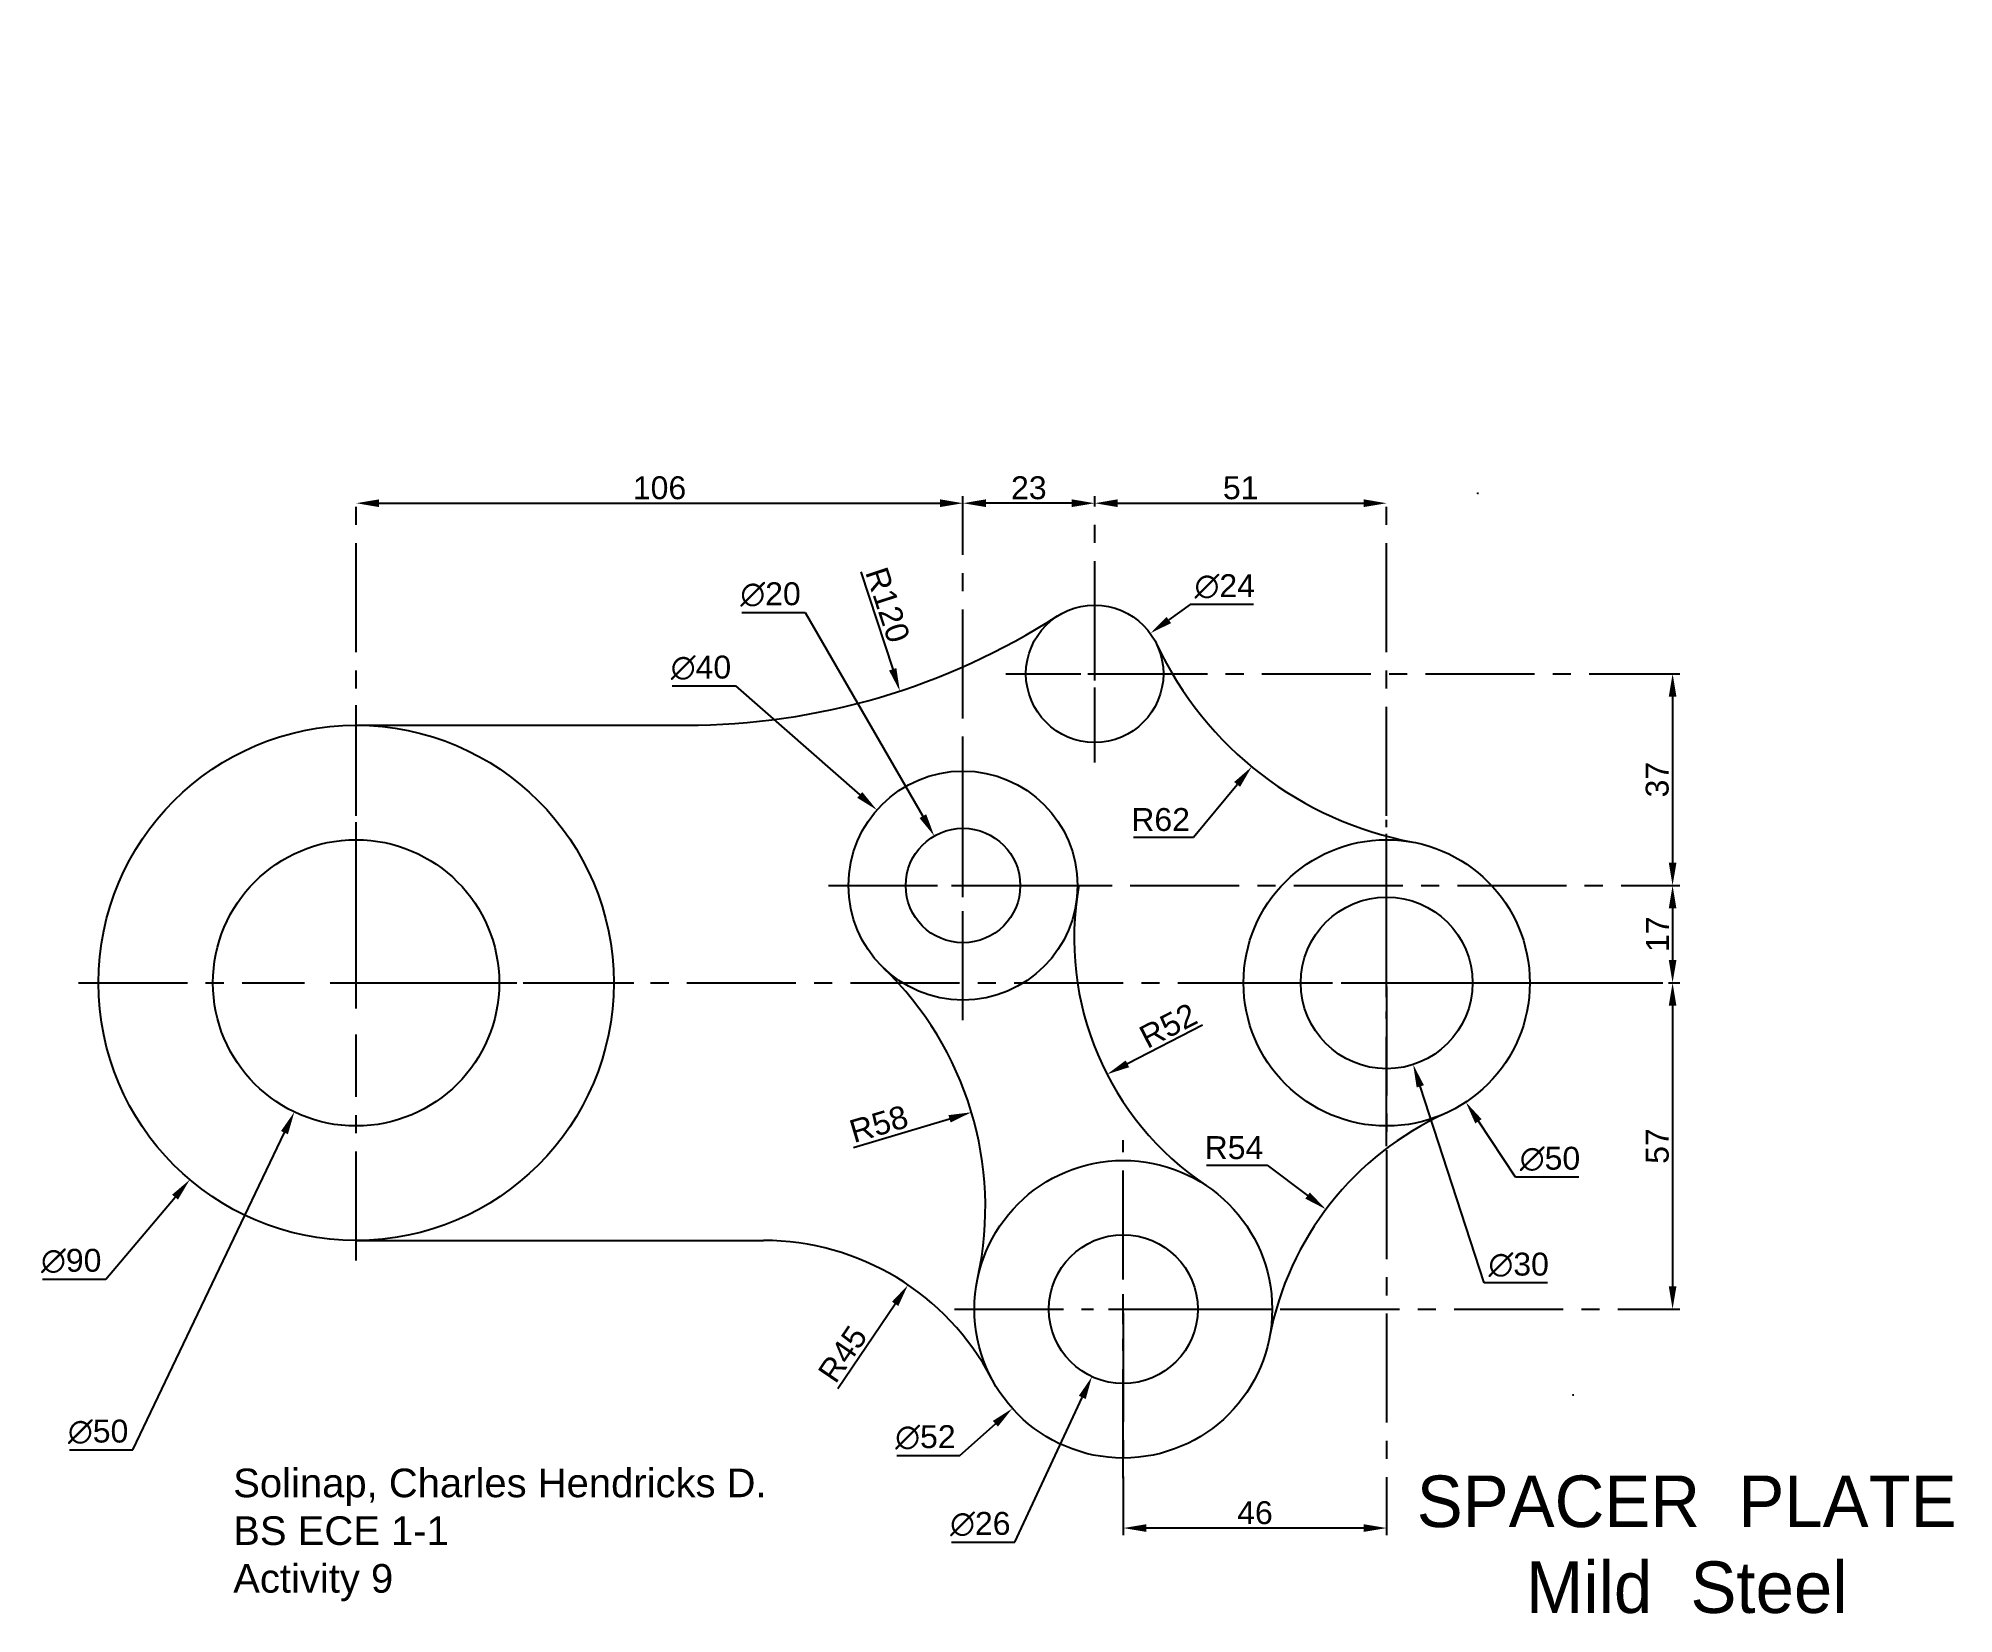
# Model space of a CAD drawing. Header units: millimetres. Extents: x 46 to 380, y 7 to 282.
import ezdxf

# ---------------------------------------------------------------- set-up
doc = ezdxf.new("R2010")
doc.units = ezdxf.units.MM
doc.linetypes.add('CENTER2', pattern=[28.575, 19.05, -3.175, 3.175, -3.175])
doc.styles.get("Standard").update_dxf_attribs({"font": 'arial.ttf'})
doc.dimstyles.new('ISO-25', dxfattribs={"dimtxt": 4, "dimasz": 4, "dimexe": 1.25, "dimexo": 0.625, "dimtad": 1, "dimdec": 0, "dimtxsty": 'Standard', "dimcen": 2.5, "dimclrd": 4, "dimclre": 4, "dimadec": 0, "dimazin": 0, "dimtfac": 1, "dimtdec": 0, "dimtmove": 0, "dimatfit": 3, "dimfxl": 1, "dimtfillclr": 4, "dimarcsym": 0})
doc.dimstyles.get("Standard").update_dxf_attribs({"dimtxt": 4, "dimasz": 4, "dimexe": 0.18, "dimexo": 0.0625, "dimgap": 1, "dimtad": 2, "dimtih": 1, "dimtoh": 1, "dimdec": 0, "dimzin": 0, "dimdsep": 46, "dimtxsty": 'Standard', "dimcen": 0.09, "dimclrd": 4, "dimclre": 4, "dimadec": 0, "dimazin": 0, "dimtfac": 1, "dimtdec": 0, "dimtofl": 0, "dimtmove": 0, "dimatfit": 3, "dimfxl": 1, "dimtolj": 1, "dimtzin": 0, "dimarcsym": 0})

# ---------------------------------------------------------------- blocks, each defined once
blk = doc.blocks.new('*U1')
at = {"color": 0, "linetype": 'CENTER2', "transparency": 16777216}
for p, q in [((0, 9), (0, 48.5)), ((-48.5, 0), (-9, 0)), ((9, 0), (48.5, 0)), ((0, -48.5), (0, -9))]:
    blk.add_line(p, q, dxfattribs=at)
at = {"color": 0, "linetype": 'Continuous', "transparency": 16777216}
for p, q in [((0, -4.5), (0, 4.5)), ((-4.5, 0), (4.5, 0))]:
    blk.add_line(p, q, dxfattribs=at)
blk = doc.blocks.new('*U2')
at = {"color": 0, "linetype": 'CENTER2', "transparency": 16777216}
for p, q in [((0, 4), (0, 23.5)), ((-23.5, 0), (-4, 0)), ((4, 0), (23.5, 0)), ((0, -23.5), (0, -4))]:
    blk.add_line(p, q, dxfattribs=at)
at = {"color": 0, "linetype": 'Continuous', "transparency": 16777216}
for p, q in [((-2, 0), (2, 0)), ((0, -2), (0, 2))]:
    blk.add_line(p, q, dxfattribs=at)
blk = doc.blocks.new('*U3')
at = {"color": 0, "linetype": 'CENTER2', "transparency": 16777216}
for p, q in [((0, 5), (0, 28.5)), ((-28.5, 0), (-5, 0)), ((5, 0), (28.5, 0)), ((0, -28.5), (0, -5))]:
    blk.add_line(p, q, dxfattribs=at)
at = {"color": 0, "linetype": 'Continuous', "transparency": 16777216}
for p, q in [((-2.5, 0), (2.5, 0)), ((0, -2.5), (0, 2.5))]:
    blk.add_line(p, q, dxfattribs=at)
blk = doc.blocks.new('*U4')
at = {"color": 0, "linetype": 'CENTER2', "transparency": 16777216}
for p, q in [((0, 2.4), (0, 15.5)), ((-15.5, 0), (-2.4, 0)), ((2.4, 0), (15.5, 0)), ((0, -15.5), (0, -2.4))]:
    blk.add_line(p, q, dxfattribs=at)
at = {"color": 0, "linetype": 'Continuous', "transparency": 16777216}
for p, q in [((-1.2, 0), (1.2, 0)), ((0, -1.2), (0, 1.2))]:
    blk.add_line(p, q, dxfattribs=at)
blk = doc.blocks.new('*U5')
at = {"color": 0, "linetype": 'CENTER2', "transparency": 16777216}
for p, q in [((0, 5.2), (0, 29.5)), ((-29.5, 0), (-5.2, 0)), ((5.2, 0), (29.5, 0)), ((0, -29.5), (0, -5.2))]:
    blk.add_line(p, q, dxfattribs=at)
at = {"color": 0, "linetype": 'Continuous', "transparency": 16777216}
for p, q in [((-2.6, 0), (2.6, 0)), ((0, -2.6), (0, 2.6))]:
    blk.add_line(p, q, dxfattribs=at)
blk = doc.blocks.new('*D6')
at = {"color": 4, "linetype": 'CENTER2', "lineweight": -2, "transparency": 16777216}
for p, q in [((101.97, 117), (332.53, 117)), ((235.97, 60), (332.53, 60))]:
    blk.add_line(p, q, dxfattribs=at)
at = {"color": 4, "lineweight": -2, "transparency": 16777216}
blk.add_line((331.28, 113), (331.28, 64), dxfattribs=at)
at = {"color": 4, "transparency": 16777216}
for points in [[(330.61, 113), (331.95, 113), (331.28, 117)], [(330.61, 64), (331.95, 64), (331.28, 60)]]:
    blk.add_solid(points, dxfattribs=at)
at = {"layer": 'Defpoints', "color": 0, "transparency": 16777216}
for p in [(101.34, 117), (235.34, 60), (331.28, 60)]:
    blk.add_point(p, dxfattribs=at)
at = {"color": 0, "transparency": 16777216, "insert": (328.62, 88.5), "char_height": 4, "attachment_point": 5, "rotation": 90}
blk.add_mtext('57', dxfattribs=at)
blk = doc.blocks.new('*D7')
at = {"color": 4, "linetype": 'CENTER2', "lineweight": -2, "transparency": 16777216}
for p, q in [((207.97, 134), (332.53, 134)), ((281.97, 117), (332.53, 117))]:
    blk.add_line(p, q, dxfattribs=at)
at = {"color": 4, "lineweight": -2, "transparency": 16777216}
blk.add_line((331.28, 130), (331.28, 121), dxfattribs=at)
at = {"color": 4, "transparency": 16777216}
for points in [[(330.61, 130), (331.95, 130), (331.28, 134)], [(330.61, 121), (331.95, 121), (331.28, 117)]]:
    blk.add_solid(points, dxfattribs=at)
at = {"layer": 'Defpoints', "color": 0, "transparency": 16777216}
for p in [(207.34, 134), (281.34, 117), (331.28, 117)]:
    blk.add_point(p, dxfattribs=at)
at = {"color": 0, "transparency": 16777216, "insert": (328.65, 125.5), "char_height": 4, "attachment_point": 5, "rotation": 90}
blk.add_mtext('17', dxfattribs=at)
blk = doc.blocks.new('*D8')
at = {"color": 4, "linetype": 'CENTER2', "lineweight": -2, "transparency": 16777216}
for p, q in [((230.97, 171), (332.53, 171)), ((207.97, 134), (332.53, 134))]:
    blk.add_line(p, q, dxfattribs=at)
at = {"color": 4, "lineweight": -2, "transparency": 16777216}
blk.add_line((331.28, 167), (331.28, 138), dxfattribs=at)
at = {"color": 4, "transparency": 16777216}
for points in [[(330.61, 167), (331.95, 167), (331.28, 171)], [(330.61, 138), (331.95, 138), (331.28, 134)]]:
    blk.add_solid(points, dxfattribs=at)
at = {"layer": 'Defpoints', "color": 0, "transparency": 16777216}
for p in [(230.34, 171), (207.34, 134), (331.28, 134)]:
    blk.add_point(p, dxfattribs=at)
at = {"color": 0, "transparency": 16777216, "insert": (328.61, 152.5), "char_height": 4, "attachment_point": 5, "rotation": 90}
blk.add_mtext('37', dxfattribs=at)
blk = doc.blocks.new('*D9')
at = {"color": 4, "linetype": 'CENTER2', "lineweight": -2, "transparency": 16777216}
for p, q in [((230.34, 171.62), (230.34, 202.04)), ((281.34, 117.62), (281.34, 202.04))]:
    blk.add_line(p, q, dxfattribs=at)
at = {"color": 4, "lineweight": -2, "transparency": 16777216}
blk.add_line((234.34, 200.79), (277.34, 200.79), dxfattribs=at)
at = {"color": 4, "transparency": 16777216}
for points in [[(234.34, 201.46), (234.34, 200.12), (230.34, 200.79)], [(277.34, 201.46), (277.34, 200.12), (281.34, 200.79)]]:
    blk.add_solid(points, dxfattribs=at)
at = {"layer": 'Defpoints', "color": 0, "transparency": 16777216}
for p in [(281.34, 200.79), (230.34, 171), (281.34, 117)]:
    blk.add_point(p, dxfattribs=at)
at = {"color": 0, "transparency": 16777216, "insert": (255.84, 203.46), "char_height": 4, "attachment_point": 5}
blk.add_mtext('51', dxfattribs=at)
blk = doc.blocks.new('*D10')
at = {"color": 4, "linetype": 'CENTER2', "lineweight": -2, "transparency": 16777216}
for p, q in [((207.34, 134.62), (207.34, 202.04)), ((230.34, 171.62), (230.34, 202.04))]:
    blk.add_line(p, q, dxfattribs=at)
at = {"color": 4, "lineweight": -2, "transparency": 16777216}
blk.add_line((226.34, 200.79), (211.34, 200.79), dxfattribs=at)
at = {"color": 4, "transparency": 16777216}
for points in [[(211.34, 201.46), (211.34, 200.12), (207.34, 200.79)], [(226.34, 201.46), (226.34, 200.12), (230.34, 200.79)]]:
    blk.add_solid(points, dxfattribs=at)
at = {"layer": 'Defpoints', "color": 0, "transparency": 16777216}
for p in [(207.34, 200.79), (230.34, 171), (207.34, 134)]:
    blk.add_point(p, dxfattribs=at)
at = {"color": 0, "transparency": 16777216, "insert": (218.84, 203.46), "char_height": 4, "attachment_point": 5}
blk.add_mtext('23', dxfattribs=at)
blk = doc.blocks.new('*D11')
at = {"color": 4, "linetype": 'CENTER2', "lineweight": -2, "transparency": 16777216}
for p, q in [((101.34, 117.62), (101.34, 202.04)), ((207.34, 134.62), (207.34, 202.04))]:
    blk.add_line(p, q, dxfattribs=at)
at = {"color": 4, "lineweight": -2, "transparency": 16777216}
blk.add_line((105.34, 200.79), (203.34, 200.79), dxfattribs=at)
at = {"color": 4, "transparency": 16777216}
for points in [[(105.34, 201.46), (105.34, 200.12), (101.34, 200.79)], [(203.34, 201.46), (203.34, 200.12), (207.34, 200.79)]]:
    blk.add_solid(points, dxfattribs=at)
at = {"layer": 'Defpoints', "color": 0, "transparency": 16777216}
for p in [(207.34, 200.79), (207.34, 134), (101.34, 117)]:
    blk.add_point(p, dxfattribs=at)
at = {"color": 0, "transparency": 16777216, "insert": (154.34, 203.46), "char_height": 4, "attachment_point": 5}
blk.add_mtext('106', dxfattribs=at)
blk = doc.blocks.new('*D12')
at = {"color": 4, "linetype": 'CENTER2', "lineweight": -2, "transparency": 16777216}
for p, q in [((281.34, 116.38), (281.34, 20.52)), ((235.34, 59.37), (235.34, 20.52))]:
    blk.add_line(p, q, dxfattribs=at)
at = {"color": 4, "lineweight": -2, "transparency": 16777216}
blk.add_line((277.34, 21.77), (239.34, 21.77), dxfattribs=at)
at = {"color": 4, "transparency": 16777216}
for points in [[(239.34, 22.43), (239.34, 21.1), (235.34, 21.77)], [(277.34, 22.43), (277.34, 21.1), (281.34, 21.77)]]:
    blk.add_solid(points, dxfattribs=at)
at = {"layer": 'Defpoints', "color": 0, "transparency": 16777216}
for p in [(281.34, 117), (235.34, 60), (235.34, 21.77)]:
    blk.add_point(p, dxfattribs=at)
at = {"color": 0, "transparency": 16777216, "insert": (258.34, 24.43), "char_height": 4, "attachment_point": 5}
blk.add_mtext('46', dxfattribs=at)
blk = doc.blocks.new('*D13')
at = {"color": 4, "lineweight": -2, "transparency": 16777216}
blk.add_line((185.48, 46.17), (195.49, 60.93), dxfattribs=at)
at = {"color": 4, "transparency": 16777216}
blk.add_solid([(194.94, 61.3), (196.04, 60.56), (197.74, 64.24)], dxfattribs=at)
at = {"layer": 'Defpoints', "color": 0, "transparency": 16777216}
for p in [(197.74, 64.24), (172.48, 27)]:
    blk.add_point(p, dxfattribs=at)
at = {"color": 0, "transparency": 16777216, "insert": (186.32, 52.15), "char_height": 4, "attachment_point": 5, "rotation": 55.85}
blk.add_mtext('R45', dxfattribs=at)
blk = doc.blocks.new('*D14')
at = {"color": 4, "lineweight": -2, "transparency": 16777216}
blk.add_line((189.48, 188.79), (195.06, 171.78), dxfattribs=at)
at = {"color": 4, "transparency": 16777216}
blk.add_solid([(195.7, 171.99), (194.43, 171.57), (196.31, 167.98)], dxfattribs=at)
at = {"layer": 'Defpoints', "color": 0, "transparency": 16777216}
for p in [(158.91, 282), (196.31, 167.98)]:
    blk.add_point(p, dxfattribs=at)
at = {"color": 0, "transparency": 16777216, "insert": (194.18, 183.02), "char_height": 4, "attachment_point": 5, "rotation": 288.1617}
blk.add_mtext('R120', dxfattribs=at)
blk = doc.blocks.new('*D15')
at = {"color": 4, "lineweight": -2, "transparency": 16777216}
blk.add_line((188.21, 88.25), (204.99, 93.26), dxfattribs=at)
at = {"color": 4, "transparency": 16777216}
blk.add_solid([(204.8, 93.89), (205.18, 92.62), (208.82, 94.4)], dxfattribs=at)
at = {"layer": 'Defpoints', "color": 0, "transparency": 16777216}
for p in [(208.82, 94.4), (153.25, 77.8)]:
    blk.add_point(p, dxfattribs=at)
at = {"color": 0, "transparency": 16777216, "insert": (192.63, 92.35), "char_height": 4, "attachment_point": 5, "rotation": 16.6279}
blk.add_mtext('R58', dxfattribs=at)
blk = doc.blocks.new('*D16')
at = {"color": 4, "lineweight": -2, "transparency": 16777216}
blk.add_line((249.19, 109.61), (236.06, 102.86), dxfattribs=at)
at = {"color": 4, "transparency": 16777216}
blk.add_solid([(235.76, 103.45), (236.37, 102.27), (232.5, 101.03)], dxfattribs=at)
at = {"layer": 'Defpoints', "color": 0, "transparency": 16777216}
for p in [(278.75, 124.8), (232.5, 101.03)]:
    blk.add_point(p, dxfattribs=at)
at = {"color": 0, "transparency": 16777216, "insert": (243.19, 109.52), "char_height": 4, "attachment_point": 5, "rotation": 27.2051}
blk.add_mtext('R52', dxfattribs=at)
blk = doc.blocks.new('*D17')
at = {"color": 4, "lineweight": -2, "transparency": 16777216}
for p, q in [((101.34, 116.91), (101.34, 117.09)), ((101.25, 117), (101.43, 117)), ((57.63, 65.26), (69.72, 79.57)), ((46.56, 65.26), (57.63, 65.26))]:
    blk.add_line(p, q, dxfattribs=at)
at = {"color": 4, "transparency": 16777216}
blk.add_solid([(69.21, 80), (70.23, 79.14), (72.3, 82.63)], dxfattribs=at)
at = {"layer": 'Defpoints', "color": 0, "transparency": 16777216}
for p in [(130.38, 151.37), (72.3, 82.63)]:
    blk.add_point(p, dxfattribs=at)
at = {"color": 0, "transparency": 16777216, "insert": (51.59, 68.41), "char_height": 4, "attachment_point": 5}
blk.add_mtext('\\A1;∅90', dxfattribs=at)
blk = doc.blocks.new('*D18')
at = {"color": 4, "lineweight": -2, "transparency": 16777216}
for p, q in [((101.34, 116.91), (101.34, 117.09)), ((101.25, 117), (101.43, 117)), ((62.33, 35.42), (88.83, 90.84)), ((51.26, 35.42), (62.33, 35.42))]:
    blk.add_line(p, q, dxfattribs=at)
at = {"color": 4, "transparency": 16777216}
blk.add_solid([(88.23, 91.13), (89.43, 90.55), (90.56, 94.45)], dxfattribs=at)
at = {"layer": 'Defpoints', "color": 0, "transparency": 16777216}
for p in [(112.13, 139.55), (90.56, 94.45)]:
    blk.add_point(p, dxfattribs=at)
at = {"color": 0, "transparency": 16777216, "insert": (56.29, 38.57), "char_height": 4, "attachment_point": 5}
blk.add_mtext('\\A1;∅50', dxfattribs=at)
blk = doc.blocks.new('*D19')
at = {"color": 4, "lineweight": -2, "transparency": 16777216}
for p, q in [((247.02, 183.1), (243.29, 180.39)), ((258.09, 183.1), (247.02, 183.1)), ((230.25, 171), (230.43, 171)), ((230.34, 170.91), (230.34, 171.09))]:
    blk.add_line(p, q, dxfattribs=at)
at = {"color": 4, "transparency": 16777216}
blk.add_solid([(242.9, 180.93), (243.68, 179.85), (240.06, 178.05)], dxfattribs=at)
at = {"layer": 'Defpoints', "color": 0, "transparency": 16777216}
for p in [(240.06, 178.05), (220.63, 163.95)]:
    blk.add_point(p, dxfattribs=at)
at = {"color": 0, "transparency": 16777216, "insert": (253.06, 186.25), "char_height": 4, "attachment_point": 5}
blk.add_mtext('\\A1;∅24', dxfattribs=at)
blk = doc.blocks.new('*D20')
at = {"color": 4, "lineweight": -2, "transparency": 16777216}
for p, q in [((281.34, 116.91), (281.34, 117.09)), ((281.25, 117), (281.43, 117)), ((303.83, 83.08), (297.37, 92.83)), ((314.9, 83.08), (303.83, 83.08))]:
    blk.add_line(p, q, dxfattribs=at)
at = {"color": 4, "transparency": 16777216}
blk.add_solid([(297.92, 93.2), (296.81, 92.46), (295.16, 96.17)], dxfattribs=at)
at = {"layer": 'Defpoints', "color": 0, "transparency": 16777216}
for p in [(267.52, 137.83), (295.16, 96.17)]:
    blk.add_point(p, dxfattribs=at)
at = {"color": 0, "transparency": 16777216, "insert": (309.87, 86.24), "char_height": 4, "attachment_point": 5}
blk.add_mtext('\\A1;∅50', dxfattribs=at)
blk = doc.blocks.new('*D21')
at = {"color": 4, "lineweight": -2, "transparency": 16777216}
for p, q in [((281.34, 116.91), (281.34, 117.09)), ((281.25, 117), (281.43, 117)), ((298.36, 64.58), (287.21, 98.93)), ((309.43, 64.58), (298.36, 64.58))]:
    blk.add_line(p, q, dxfattribs=at)
at = {"color": 4, "transparency": 16777216}
blk.add_solid([(287.84, 99.13), (286.58, 98.72), (285.97, 102.73)], dxfattribs=at)
at = {"layer": 'Defpoints', "color": 0, "transparency": 16777216}
for p in [(276.71, 131.27), (285.97, 102.73)]:
    blk.add_point(p, dxfattribs=at)
at = {"color": 0, "transparency": 16777216, "insert": (304.4, 67.74), "char_height": 4, "attachment_point": 5}
blk.add_mtext('\\A1;∅30', dxfattribs=at)
blk = doc.blocks.new('*D22')
at = {"color": 4, "lineweight": -2, "transparency": 16777216}
for p, q in [((235.25, 60), (235.43, 60)), ((235.34, 59.91), (235.34, 60.09)), ((206.8, 34.44), (212.99, 39.99)), ((195.76, 34.44), (206.8, 34.44))]:
    blk.add_line(p, q, dxfattribs=at)
at = {"color": 4, "transparency": 16777216}
blk.add_solid([(212.55, 40.48), (213.44, 39.49), (215.97, 42.66)], dxfattribs=at)
at = {"layer": 'Defpoints', "color": 0, "transparency": 16777216}
for p in [(254.71, 77.34), (215.97, 42.66)]:
    blk.add_point(p, dxfattribs=at)
at = {"color": 0, "transparency": 16777216, "insert": (200.78, 37.6), "char_height": 4, "attachment_point": 5}
blk.add_mtext('\\A1;∅52', dxfattribs=at)
blk = doc.blocks.new('*D23')
at = {"color": 4, "lineweight": -2, "transparency": 16777216}
for p, q in [((235.25, 60), (235.43, 60)), ((235.34, 59.91), (235.34, 60.09)), ((216.41, 19.3), (228.17, 44.59)), ((205.33, 19.3), (216.41, 19.3))]:
    blk.add_line(p, q, dxfattribs=at)
at = {"color": 4, "transparency": 16777216}
blk.add_solid([(227.57, 44.87), (228.78, 44.3), (229.86, 48.21)], dxfattribs=at)
at = {"layer": 'Defpoints', "color": 0, "transparency": 16777216}
for p in [(240.82, 71.79), (229.86, 48.21)]:
    blk.add_point(p, dxfattribs=at)
at = {"color": 0, "transparency": 16777216, "insert": (210.37, 22.45), "char_height": 4, "attachment_point": 5}
blk.add_mtext('\\A1;∅26', dxfattribs=at)
blk = doc.blocks.new('*D24')
at = {"color": 4, "lineweight": -2, "transparency": 16777216}
for p, q in [((249.9, 85.17), (260.44, 85.17)), ((260.44, 85.17), (267.53, 79.84)), ((313.84, 45.03), (314.02, 45.03)), ((313.93, 44.94), (313.93, 45.12))]:
    blk.add_line(p, q, dxfattribs=at)
at = {"color": 4, "transparency": 16777216}
blk.add_solid([(267.93, 80.38), (267.13, 79.31), (270.73, 77.44)], dxfattribs=at)
at = {"layer": 'Defpoints', "color": 0, "transparency": 16777216}
for p in [(270.73, 77.44), (313.93, 45.03)]:
    blk.add_point(p, dxfattribs=at)
at = {"color": 0, "transparency": 16777216, "insert": (254.67, 88.2), "char_height": 4, "attachment_point": 5}
blk.add_mtext('\\A1;R54', dxfattribs=at)
blk = doc.blocks.new('*D25')
at = {"color": 4, "lineweight": -2, "transparency": 16777216}
for p, q in [((297.2, 202.53), (297.38, 202.53)), ((297.29, 202.44), (297.29, 202.62)), ((247.62, 142.47), (255.22, 151.67)), ((237.1, 142.47), (247.62, 142.47))]:
    blk.add_line(p, q, dxfattribs=at)
at = {"color": 4, "transparency": 16777216}
blk.add_solid([(254.71, 152.09), (255.74, 151.24), (257.77, 154.75)], dxfattribs=at)
at = {"layer": 'Defpoints', "color": 0, "transparency": 16777216}
for p in [(297.29, 202.53), (257.77, 154.75)]:
    blk.add_point(p, dxfattribs=at)
at = {"color": 0, "transparency": 16777216, "insert": (241.86, 145.51), "char_height": 4, "attachment_point": 5}
blk.add_mtext('\\A1;R62', dxfattribs=at)
blk = doc.blocks.new('*D26')
at = {"color": 4, "lineweight": -2, "transparency": 16777216}
for p, q in [((156.54, 168.88), (167.61, 168.88)), ((167.61, 168.88), (189.31, 149.83)), ((207.25, 134), (207.43, 134)), ((207.34, 133.91), (207.34, 134.09))]:
    blk.add_line(p, q, dxfattribs=at)
at = {"color": 4, "transparency": 16777216}
blk.add_solid([(189.75, 150.33), (188.87, 149.33), (192.31, 147.19)], dxfattribs=at)
at = {"layer": 'Defpoints', "color": 0, "transparency": 16777216}
for p in [(192.31, 147.19), (222.37, 120.81)]:
    blk.add_point(p, dxfattribs=at)
at = {"color": 0, "transparency": 16777216, "insert": (161.58, 172.03), "char_height": 4, "attachment_point": 5}
blk.add_mtext('\\A1;∅40', dxfattribs=at)
blk = doc.blocks.new('*D27')
at = {"color": 4, "lineweight": -2, "transparency": 16777216}
for p, q in [((168.69, 181.69), (179.76, 181.69)), ((179.76, 181.69), (200.33, 146.12)), ((207.25, 134), (207.43, 134)), ((207.34, 133.91), (207.34, 134.09))]:
    blk.add_line(p, q, dxfattribs=at)
at = {"color": 4, "transparency": 16777216}
blk.add_solid([(200.91, 146.45), (199.75, 145.79), (202.33, 142.66)], dxfattribs=at)
at = {"layer": 'Defpoints', "color": 0, "transparency": 16777216}
for p in [(202.33, 142.66), (212.35, 125.34)]:
    blk.add_point(p, dxfattribs=at)
at = {"color": 0, "transparency": 16777216, "insert": (173.73, 184.84), "char_height": 4, "attachment_point": 5}
blk.add_mtext('\\A1;∅20', dxfattribs=at)

msp = doc.modelspace()

# ---------------------------------------------------------------- linework, layer by layer
for p, q in [((101.34, 162), (158.91, 162)), ((101.34, 72), (172.48, 72))]:
    msp.add_line(p, q)
for centre, radius in [((230.34, 171), 12), ((101.34, 117), 45), ((207.34, 134), 20), ((207.34, 134), 10), ((101.34, 117), 25), ((281.34, 117), 25), ((281.34, 117), 15), ((235.34, 60), 26), ((235.34, 60), 13)]:
    msp.add_circle(centre, radius)
for centre, radius, start, end in [((158.91, 282), 120, 270, 302.7638), ((297.29, 202.53), 62, 205.2154, 259.4369), ((278.75, 124.8), 52, 169.8138, 236.183), ((153.25, 77.8), 58, 347.7638, 46.0935), ((313.93, 45.03), 54, 114.3622, 169.2182), ((172.48, 27), 45, 27.6966, 90)]:
    msp.add_arc(centre, radius, start, end)

# ---------------------------------------------------------------- block references
at = {"color": 4, "linetype": 'CENTER2'}
for name, p in [('*U4', (230.34, 171)), ('*U1', (101.34, 117)), ('*U2', (207.34, 134)), ('*U3', (281.34, 117)), ('*U5', (235.34, 60))]:
    msp.add_blockref(name, p, dxfattribs=at)

# ---------------------------------------------------------------- texts
at = {"attachment_point": 1}
for s, width, insert, char_height in [('Solinap, Charles Hendricks D.\\PBS ECE 1-1\\PActivity 9', 106.8952, (79.88, 32.15), 5), ('\\pxqc;{\\fArtifakt Element Light|b0|i0|c0|p34;SPACER  PLATE\\PMild  Steel}', 172.13, (247.68, 30.94), 9)]:
    msp.add_mtext_dynamic_manual_height_columns(s, width=width, gutter_width=12.5, heights=[0], dxfattribs=dict(at, insert=insert, char_height=char_height))

# ---------------------------------------------------------------- dimensions: what is measured, and where the dimension line sits
for center, mpoint, dimstyle, picture, middle in [((158.91, 282), (196.31, 167.98), 'ISO-25', '*D14', (191.65, 182.18)), ((297.29, 202.53), (257.77, 154.75), 'Standard', '*D25', (241.86, 142.47)), ((278.75, 124.8), (232.5, 101.03), 'ISO-25', '*D16', (244.41, 107.15)), ((153.25, 77.8), (208.82, 94.4), 'ISO-25', '*D15', (193.4, 89.79)), ((313.93, 45.03), (270.73, 77.44), 'Standard', '*D24', (254.67, 85.17)), ((172.48, 27), (197.74, 64.24), 'ISO-25', '*D13', (188.52, 50.66))]:
    dim = msp.add_radius_dim(center=center, mpoint=mpoint, dimstyle=dimstyle)
    dim.commit()
    dim.dimension.update_dxf_attribs({"geometry": picture, "text_midpoint": middle, "dimtype": 164})
for base, p1, p2, picture, middle in [((207.34, 200.79), (101.34, 117), (207.34, 134), '*D11', (154.34, 203.46)), ((207.34, 200.79), (230.34, 171), (207.34, 134), '*D10', (218.84, 203.46)), ((281.34, 200.79), (230.34, 171), (281.34, 117), '*D9', (255.84, 203.46)), ((235.34, 21.77), (281.34, 117), (235.34, 60), '*D12', (258.34, 24.43))]:
    dim = msp.add_linear_dim(base=base, p1=p1, p2=p2, dimstyle='ISO-25')
    dim.commit()
    dim.dimension.update_dxf_attribs({"geometry": picture, "text_midpoint": middle})
for p1, p2, picture, middle in [((212.35, 125.34), (202.33, 142.66), '*D27', (173.73, 181.69)), ((220.63, 163.95), (240.06, 178.05), '*D19', (253.06, 183.1)), ((222.37, 120.81), (192.31, 147.19), '*D26', (161.58, 168.88)), ((130.38, 151.37), (72.3, 82.63), '*D17', (51.59, 65.26)), ((112.13, 139.55), (90.56, 94.45), '*D18', (56.29, 35.42)), ((267.52, 137.83), (295.16, 96.17), '*D20', (309.87, 83.08)), ((276.71, 131.27), (285.97, 102.73), '*D21', (304.4, 64.58)), ((240.82, 71.79), (229.86, 48.21), '*D23', (210.37, 19.3))]:
    dim = msp.add_diameter_dim_2p(p1=p1, p2=p2, dimstyle='Standard')
    dim.commit()
    dim.dimension.update_dxf_attribs({"geometry": picture, "text_midpoint": middle, "dimtype": 163})
for base, p1, p2, picture, middle in [((331.28, 134), (230.34, 171), (207.34, 134), '*D8', (328.61, 152.5)), ((331.28, 117), (207.34, 134), (281.34, 117), '*D7', (328.65, 125.5)), ((331.28, 60), (101.34, 117), (235.34, 60), '*D6', (328.62, 88.5))]:
    dim = msp.add_linear_dim(base=base, p1=p1, p2=p2, angle=90, dimstyle='ISO-25')
    dim.commit()
    dim.dimension.update_dxf_attribs({"geometry": picture, "text_midpoint": middle})
dim = msp.add_diameter_dim_2p(p1=(254.71, 77.34), p2=(215.97, 42.66), dimstyle='Standard')
dim.commit()
dim.dimension.update_dxf_attribs({"geometry": '*D22', "text_midpoint": (200.78, 37.6)})

doc.saveas('drawing.dxf')
